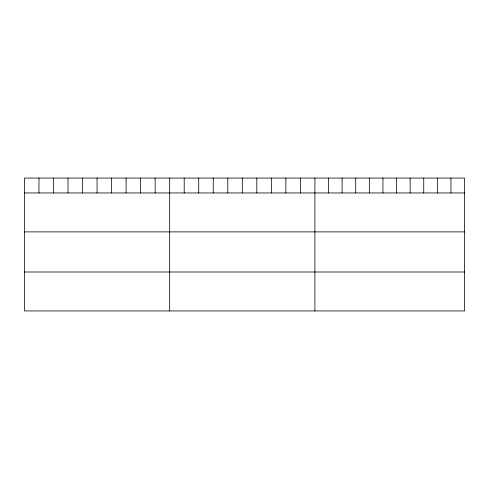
<?xml version="1.0" encoding="UTF-8"?>
<svg xmlns="http://www.w3.org/2000/svg" width="489" height="489" viewBox="0 0 489 489"><rect width="100%" height="100%" fill="white"/><g stroke="black" fill="none" stroke-linecap="round" stroke-linejoin="round"><path stroke-width="0.73" d="M464.55 192.947L464.55 310.943L24.45 310.943L24.45 178.057L464.55 178.057L464.55 192.947L24.45 192.947M24.45 231.884L464.55 231.884M24.45 272L464.55 272M450.95 178.057L450.95 192.947M437.343 178.057L437.343 192.947M423.743 178.057L423.743 192.947M410.137 178.057L410.137 192.947M396.536 178.057L396.536 192.947M382.93 178.057L382.93 192.947M369.329 178.057L369.329 192.947M355.723 178.057L355.723 192.947M342.123 178.057L342.123 192.947M328.516 178.057L328.516 192.947M314.916 178.057L314.916 310.943M300.393 178.057L300.393 192.947M285.869 178.057L285.869 192.947M271.346 178.057L271.346 192.947M256.823 178.057L256.823 192.947M242.299 178.057L242.299 192.947M227.776 178.057L227.776 192.947M213.253 178.057L213.253 192.947M198.73 178.057L198.73 192.947M184.206 178.057L184.206 192.947M169.683 178.057L169.683 310.943M155.16 178.057L155.16 192.947M140.636 178.057L140.636 192.947M126.113 178.057L126.113 192.947M111.59 178.057L111.59 192.947M97.067 178.057L97.067 192.947M82.543 178.057L82.543 192.947M68.02 178.057L68.02 192.947M53.497 178.057L53.497 192.947M38.973 178.057L38.973 192.947"/></g></svg>
